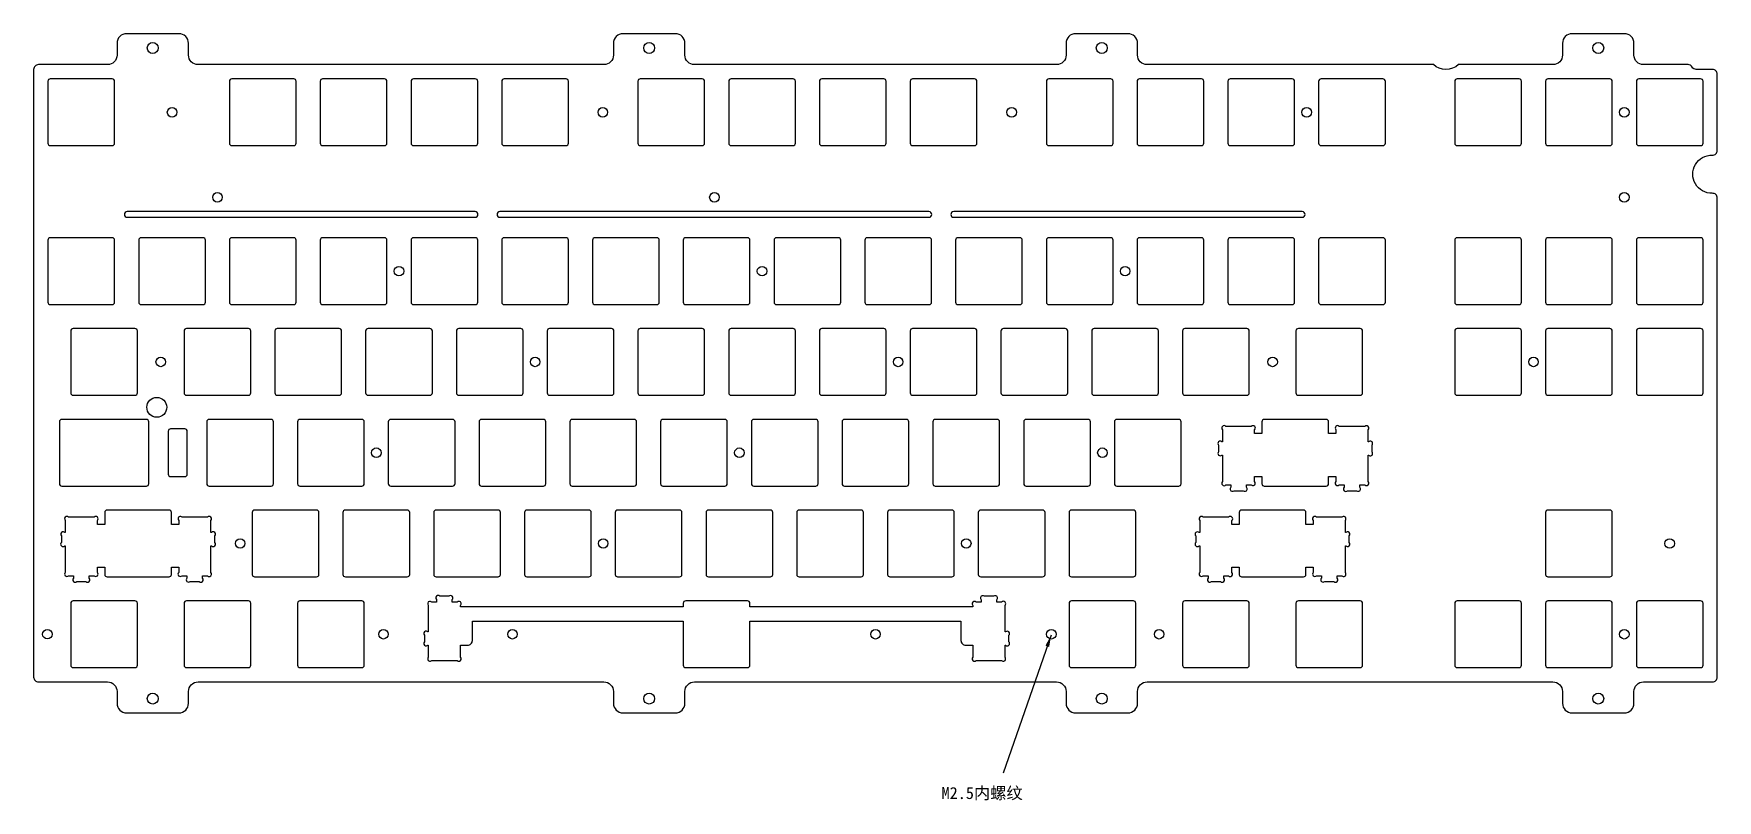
# Model space of a CAD drawing. Header units: millimetres. Extents: x 93 to 447, y 57 to 218.
import ezdxf

# ---------------------------------------------------------------- set-up
doc = ezdxf.new("R2010")
doc.units = ezdxf.units.MM
doc.styles.get("Standard").update_dxf_attribs({"font": 'arial.ttf'})
doc.dimstyles.new('ISO-25', dxfattribs={"dimtxt": 2.5, "dimasz": 2.5, "dimexe": 1.25, "dimexo": 0.625, "dimtad": 1, "dimtxsty": 'Standard', "dimcen": 2.5, "dimadec": 0, "dimazin": 0, "dimtfac": 1, "dimtmove": 0, "dimatfit": 3, "dimfxl": 1, "dimarcsym": 0})

msp = doc.modelspace()

# ---------------------------------------------------------------- linework, layer by layer
msp.add_lwpolyline([(386.98, 211.12), (326.89, 211.12, -0.414214), (324.89, 213.12), (324.89, 215.62, 0.414214), (322.89, 217.62), (311.89, 217.62, 0.414214), (309.89, 215.62), (309.89, 213.12, -0.414214), (307.89, 211.12), (231.89, 211.12, -0.414214), (229.89, 213.12), (229.89, 215.62, 0.414214), (227.89, 217.62), (216.89, 217.62, 0.414214), (214.89, 215.62), (214.89, 213.12, -0.414214), (212.89, 211.12), (127.7, 211.12, -0.414214), (125.7, 213.12), (125.7, 215.62, 0.414214), (123.7, 217.62), (112.7, 217.62, 0.414214), (110.7, 215.62), (110.7, 213.12, -0.414214), (108.7, 211.12), (94.2, 211.12, 0.414214), (93.2, 210.12), (93.2, 82.58, 0.414214), (94.2, 81.58), (108.7, 81.58, -0.414214), (110.7, 79.58), (110.7, 77.08, 0.414214), (112.7, 75.08), (123.7, 75.08, 0.414214), (125.7, 77.08), (125.7, 79.58, -0.414214), (127.7, 81.58), (212.89, 81.58, -0.414214), (214.89, 79.58), (214.89, 77.08, 0.414214), (216.89, 75.08), (227.89, 75.08, 0.414214), (229.89, 77.08), (229.89, 79.58, -0.414214), (231.89, 81.58), (307.89, 81.58, -0.414214), (309.89, 79.58), (309.89, 77.08, 0.414214), (311.89, 75.08), (322.89, 75.08, 0.414214), (324.89, 77.08), (324.89, 79.58, -0.414214), (326.89, 81.58), (412.08, 81.58, -0.414214), (414.08, 79.58), (414.08, 77.08, 0.414214), (416.08, 75.08), (427.08, 75.08, 0.414214), (429.08, 77.08), (429.08, 79.58, -0.414214), (431.08, 81.58), (445.58, 81.58, 0.414214), (446.58, 82.58), (446.58, 183.14, 0.425479), (445.52, 184.12, -1.021052), (445.51, 192.12, 0.435246), (446.58, 193.12), (446.58, 209.12, 0.414214), (445.58, 210.12), (442.16, 210.12, -0.267949), (441.29, 210.62, 0.267949), (440.43, 211.12), (431.08, 211.12, -0.414214), (429.08, 213.12), (429.08, 215.62, 0.414214), (427.08, 217.62), (416.08, 217.62, 0.414214), (414.08, 215.62), (414.08, 213.12, -0.414214), (412.08, 211.12), (392.27, 211.12, -0.377964)], format="xyb", close=True)
at = {"color": 3}
for points in [[(96.2, 207.62), (96.2, 194.62, 0.414214), (96.7, 194.12), (109.7, 194.12, 0.414214), (110.2, 194.62), (110.2, 207.62, 0.414214), (109.7, 208.12), (96.7, 208.12, 0.414214)], [(134.3, 207.62), (134.3, 194.62, 0.414214), (134.8, 194.12), (147.8, 194.12, 0.414214), (148.3, 194.62), (148.3, 207.62, 0.414214), (147.8, 208.12), (134.8, 208.12, 0.414214)], [(153.35, 207.62), (153.35, 194.62, 0.414214), (153.85, 194.12), (166.85, 194.12, 0.414214), (167.35, 194.62), (167.35, 207.62, 0.414214), (166.85, 208.12), (153.85, 208.12, 0.414214)], [(172.4, 207.62), (172.4, 194.62, 0.414214), (172.9, 194.12), (185.9, 194.12, 0.414214), (186.4, 194.62), (186.4, 207.62, 0.414214), (185.9, 208.12), (172.9, 208.12, 0.414214)], [(191.45, 207.62), (191.45, 194.62, 0.414214), (191.95, 194.12), (204.95, 194.12, 0.414214), (205.45, 194.62), (205.45, 207.62, 0.414214), (204.95, 208.12), (191.95, 208.12, 0.414214)], [(220.03, 207.62), (220.03, 194.62, 0.414214), (220.53, 194.12), (233.53, 194.12, 0.414214), (234.03, 194.62), (234.03, 207.62, 0.414214), (233.53, 208.12), (220.53, 208.12, 0.414214)], [(239.08, 207.62), (239.08, 194.62, 0.414214), (239.58, 194.12), (252.58, 194.12, 0.414214), (253.08, 194.62), (253.08, 207.62, 0.414214), (252.58, 208.12), (239.58, 208.12, 0.414214)], [(258.13, 207.62), (258.13, 194.62, 0.414214), (258.63, 194.12), (271.63, 194.12, 0.414214), (272.13, 194.62), (272.13, 207.62, 0.414214), (271.63, 208.12), (258.63, 208.12, 0.414214)], [(277.18, 207.62), (277.18, 194.62, 0.414214), (277.68, 194.12), (290.68, 194.12, 0.414214), (291.18, 194.62), (291.18, 207.62, 0.414214), (290.68, 208.12), (277.68, 208.12, 0.414214)], [(305.75, 207.62), (305.75, 194.62, 0.414214), (306.25, 194.12), (319.25, 194.12, 0.414214), (319.75, 194.62), (319.75, 207.62, 0.414214), (319.25, 208.12), (306.25, 208.12, 0.414214)], [(324.8, 207.62), (324.8, 194.62, 0.414214), (325.3, 194.12), (338.3, 194.12, 0.414214), (338.8, 194.62), (338.8, 207.62, 0.414214), (338.3, 208.12), (325.3, 208.12, 0.414214)], [(343.85, 207.62), (343.85, 194.62, 0.414214), (344.35, 194.12), (357.35, 194.12, 0.414214), (357.85, 194.62), (357.85, 207.62, 0.414214), (357.35, 208.12), (344.35, 208.12, 0.414214)], [(362.9, 207.62), (362.9, 194.62, 0.414214), (363.4, 194.12), (376.4, 194.12, 0.414214), (376.9, 194.62), (376.9, 207.62, 0.414214), (376.4, 208.12), (363.4, 208.12, 0.414214)], [(391.48, 207.62), (391.48, 194.62, 0.414214), (391.98, 194.12), (404.98, 194.12, 0.414214), (405.48, 194.62), (405.48, 207.62, 0.414214), (404.98, 208.12), (391.98, 208.12, 0.414214)], [(410.53, 207.62), (410.53, 194.62, 0.414214), (411.03, 194.12), (424.03, 194.12, 0.414214), (424.53, 194.62), (424.53, 207.62, 0.414214), (424.03, 208.12), (411.03, 208.12, 0.414214)], [(429.58, 207.62), (429.58, 194.62, 0.414214), (430.08, 194.12), (443.08, 194.12, 0.414214), (443.58, 194.62), (443.58, 207.62, 0.414214), (443.08, 208.12), (430.08, 208.12, 0.414214)], [(185.85, 179.08, 1), (185.85, 180.28), (112.85, 180.28, 1), (112.85, 179.08)], [(281.1, 179.08, 1), (281.1, 180.28), (191.05, 180.28, 1), (191.05, 179.08)], [(359.46, 179.08, 1), (359.46, 180.28), (286.3, 180.28, 1), (286.3, 179.08)], [(96.2, 174.28), (96.2, 161.28, 0.414214), (96.7, 160.78), (109.7, 160.78, 0.414214), (110.2, 161.28), (110.2, 174.28, 0.414214), (109.7, 174.78), (96.7, 174.78, 0.414214)], [(115.25, 174.28), (115.25, 161.28, 0.414214), (115.75, 160.78), (128.75, 160.78, 0.414214), (129.25, 161.28), (129.25, 174.28, 0.414214), (128.75, 174.78), (115.75, 174.78, 0.414214)], [(134.3, 174.28), (134.3, 161.28, 0.414214), (134.8, 160.78), (147.8, 160.78, 0.414214), (148.3, 161.28), (148.3, 174.28, 0.414214), (147.8, 174.78), (134.8, 174.78, 0.414214)], [(153.35, 174.28), (153.35, 161.28, 0.414214), (153.85, 160.78), (166.85, 160.78, 0.414214), (167.35, 161.28), (167.35, 174.28, 0.414214), (166.85, 174.78), (153.85, 174.78, 0.414214)], [(172.4, 174.28), (172.4, 161.28, 0.414214), (172.9, 160.78), (185.9, 160.78, 0.414214), (186.4, 161.28), (186.4, 174.28, 0.414214), (185.9, 174.78), (172.9, 174.78, 0.414214)], [(191.45, 174.28), (191.45, 161.28, 0.414214), (191.95, 160.78), (204.95, 160.78, 0.414214), (205.45, 161.28), (205.45, 174.28, 0.414214), (204.95, 174.78), (191.95, 174.78, 0.414214)], [(210.5, 174.28), (210.5, 161.28, 0.414214), (211, 160.78), (224, 160.78, 0.414214), (224.5, 161.28), (224.5, 174.28, 0.414214), (224, 174.78), (211, 174.78, 0.414214)], [(229.55, 174.28), (229.55, 161.28, 0.414214), (230.05, 160.78), (243.05, 160.78, 0.414214), (243.55, 161.28), (243.55, 174.28, 0.414214), (243.05, 174.78), (230.05, 174.78, 0.414214)], [(248.6, 174.28), (248.6, 161.28, 0.414214), (249.1, 160.78), (262.1, 160.78, 0.414214), (262.6, 161.28), (262.6, 174.28, 0.414214), (262.1, 174.78), (249.1, 174.78, 0.414214)], [(267.65, 174.28), (267.65, 161.28, 0.414214), (268.15, 160.78), (281.15, 160.78, 0.414214), (281.65, 161.28), (281.65, 174.28, 0.414214), (281.15, 174.78), (268.15, 174.78, 0.414214)], [(286.7, 174.28), (286.7, 161.28, 0.414214), (287.2, 160.78), (300.2, 160.78, 0.414214), (300.7, 161.28), (300.7, 174.28, 0.414214), (300.2, 174.78), (287.2, 174.78, 0.414214)], [(305.75, 174.28), (305.75, 161.28, 0.414214), (306.25, 160.78), (319.25, 160.78, 0.414214), (319.75, 161.28), (319.75, 174.28, 0.414214), (319.25, 174.78), (306.25, 174.78, 0.414214)], [(324.8, 174.28), (324.8, 161.28, 0.414214), (325.3, 160.78), (338.3, 160.78, 0.414214), (338.8, 161.28), (338.8, 174.28, 0.414214), (338.3, 174.78), (325.3, 174.78, 0.414214)], [(343.85, 174.28), (343.85, 161.28, 0.414214), (344.35, 160.78), (357.35, 160.78, 0.414214), (357.85, 161.28), (357.85, 174.28, 0.414214), (357.35, 174.78), (344.35, 174.78, 0.414214)], [(362.9, 174.28), (362.9, 161.28, 0.414214), (363.4, 160.78), (376.4, 160.78, 0.414214), (376.9, 161.28), (376.9, 174.28, 0.414214), (376.4, 174.78), (363.4, 174.78, 0.414214)], [(391.48, 174.28), (391.48, 161.28, 0.414214), (391.98, 160.78), (404.98, 160.78, 0.414214), (405.48, 161.28), (405.48, 174.28, 0.414214), (404.98, 174.78), (391.98, 174.78, 0.414214)], [(410.53, 174.28), (410.53, 161.28, 0.414214), (411.03, 160.78), (424.03, 160.78, 0.414214), (424.53, 161.28), (424.53, 174.28, 0.414214), (424.03, 174.78), (411.03, 174.78, 0.414214)], [(429.58, 174.28), (429.58, 161.28, 0.414214), (430.08, 160.78), (443.08, 160.78, 0.414214), (443.58, 161.28), (443.58, 174.28, 0.414214), (443.08, 174.78), (430.08, 174.78, 0.414214)], [(100.97, 155.23), (100.97, 142.23, 0.414214), (101.47, 141.73), (114.47, 141.73, 0.414214), (114.97, 142.23), (114.97, 155.23, 0.414214), (114.47, 155.73), (101.47, 155.73, 0.414214)], [(124.78, 155.23), (124.78, 142.23, 0.414214), (125.28, 141.73), (138.28, 141.73, 0.414214), (138.78, 142.23), (138.78, 155.23, 0.414214), (138.28, 155.73), (125.28, 155.73, 0.414214)], [(143.83, 155.23), (143.83, 142.23, 0.414214), (144.33, 141.73), (157.33, 141.73, 0.414214), (157.83, 142.23), (157.83, 155.23, 0.414214), (157.33, 155.73), (144.33, 155.73, 0.414214)], [(162.88, 155.23), (162.88, 142.23, 0.414214), (163.38, 141.73), (176.38, 141.73, 0.414214), (176.88, 142.23), (176.88, 155.23, 0.414214), (176.38, 155.73), (163.38, 155.73, 0.414214)], [(181.93, 155.23), (181.93, 142.23, 0.414214), (182.43, 141.73), (195.43, 141.73, 0.414214), (195.93, 142.23), (195.93, 155.23, 0.414214), (195.43, 155.73), (182.43, 155.73, 0.414214)], [(200.98, 155.23), (200.98, 142.23, 0.414214), (201.48, 141.73), (214.48, 141.73, 0.414214), (214.98, 142.23), (214.98, 155.23, 0.414214), (214.48, 155.73), (201.48, 155.73, 0.414214)], [(220.03, 155.23), (220.03, 142.23, 0.414214), (220.53, 141.73), (233.53, 141.73, 0.414214), (234.03, 142.23), (234.03, 155.23, 0.414214), (233.53, 155.73), (220.53, 155.73, 0.414214)], [(239.08, 155.23), (239.08, 142.23, 0.414214), (239.58, 141.73), (252.58, 141.73, 0.414214), (253.08, 142.23), (253.08, 155.23, 0.414214), (252.58, 155.73), (239.58, 155.73, 0.414214)], [(258.13, 155.23), (258.13, 142.23, 0.414214), (258.63, 141.73), (271.63, 141.73, 0.414214), (272.13, 142.23), (272.13, 155.23, 0.414214), (271.63, 155.73), (258.63, 155.73, 0.414214)], [(277.18, 155.23), (277.18, 142.23, 0.414214), (277.68, 141.73), (290.68, 141.73, 0.414214), (291.18, 142.23), (291.18, 155.23, 0.414214), (290.68, 155.73), (277.68, 155.73, 0.414214)], [(296.23, 155.23), (296.23, 142.23, 0.414214), (296.73, 141.73), (309.73, 141.73, 0.414214), (310.23, 142.23), (310.23, 155.23, 0.414214), (309.73, 155.73), (296.73, 155.73, 0.414214)], [(315.28, 155.23), (315.28, 142.23, 0.414214), (315.78, 141.73), (328.78, 141.73, 0.414214), (329.28, 142.23), (329.28, 155.23, 0.414214), (328.78, 155.73), (315.78, 155.73, 0.414214)], [(334.33, 155.23), (334.33, 142.23, 0.414214), (334.83, 141.73), (347.83, 141.73, 0.414214), (348.33, 142.23), (348.33, 155.23, 0.414214), (347.83, 155.73), (334.83, 155.73, 0.414214)], [(358.14, 155.23), (358.14, 142.23, 0.414214), (358.64, 141.73), (371.64, 141.73, 0.414214), (372.14, 142.23), (372.14, 155.23, 0.414214), (371.64, 155.73), (358.64, 155.73, 0.414214)], [(391.48, 155.23), (391.48, 142.23, 0.414214), (391.98, 141.73), (404.98, 141.73, 0.414214), (405.48, 142.23), (405.48, 155.23, 0.414214), (404.98, 155.73), (391.98, 155.73, 0.414214)], [(410.53, 155.23), (410.53, 142.23, 0.414214), (411.03, 141.73), (424.03, 141.73, 0.414214), (424.53, 142.23), (424.53, 155.23, 0.414214), (424.03, 155.73), (411.03, 155.73, 0.414214)], [(429.58, 155.23), (429.58, 142.23, 0.414214), (430.08, 141.73), (443.08, 141.73, 0.414214), (443.58, 142.23), (443.58, 155.23, 0.414214), (443.08, 155.73), (430.08, 155.73, 0.414214)], [(98.59, 123.18, 0.414214), (99.09, 122.68), (116.85, 122.68, 0.414214), (117.35, 123.18), (117.35, 136.18, 0.414214), (116.85, 136.68), (99.09, 136.68, 0.414214), (98.59, 136.18)], [(121.94, 124.68), (124.94, 124.68, 0.414214), (125.44, 125.18), (125.44, 134.18, 0.414214), (124.94, 134.68), (121.94, 134.68, 0.414214), (121.44, 134.18), (121.44, 125.18, 0.414214)], [(129.54, 136.18), (129.54, 123.18, 0.414214), (130.04, 122.68), (143.04, 122.68, 0.414214), (143.54, 123.18), (143.54, 136.18, 0.414214), (143.04, 136.68), (130.04, 136.68, 0.414214)], [(148.59, 136.18), (148.59, 123.18, 0.414214), (149.09, 122.68), (162.09, 122.68, 0.414214), (162.59, 123.18), (162.59, 136.18, 0.414214), (162.09, 136.68), (149.09, 136.68, 0.414214)], [(167.64, 136.18), (167.64, 123.18, 0.414214), (168.14, 122.68), (181.14, 122.68, 0.414214), (181.64, 123.18), (181.64, 136.18, 0.414214), (181.14, 136.68), (168.14, 136.68, 0.414214)], [(186.69, 136.18), (186.69, 123.18, 0.414214), (187.19, 122.68), (200.19, 122.68, 0.414214), (200.69, 123.18), (200.69, 136.18, 0.414214), (200.19, 136.68), (187.19, 136.68, 0.414214)], [(205.74, 136.18), (205.74, 123.18, 0.414214), (206.24, 122.68), (219.24, 122.68, 0.414214), (219.74, 123.18), (219.74, 136.18, 0.414214), (219.24, 136.68), (206.24, 136.68, 0.414214)], [(224.79, 136.18), (224.79, 123.18, 0.414214), (225.29, 122.68), (238.29, 122.68, 0.414214), (238.79, 123.18), (238.79, 136.18, 0.414214), (238.29, 136.68), (225.29, 136.68, 0.414214)], [(243.84, 136.18), (243.84, 123.18, 0.414214), (244.34, 122.68), (257.34, 122.68, 0.414214), (257.84, 123.18), (257.84, 136.18, 0.414214), (257.34, 136.68), (244.34, 136.68, 0.414214)], [(262.89, 136.18), (262.89, 123.18, 0.414214), (263.39, 122.68), (276.39, 122.68, 0.414214), (276.89, 123.18), (276.89, 136.18, 0.414214), (276.39, 136.68), (263.39, 136.68, 0.414214)], [(281.94, 136.18), (281.94, 123.18, 0.414214), (282.44, 122.68), (295.44, 122.68, 0.414214), (295.94, 123.18), (295.94, 136.18, 0.414214), (295.44, 136.68), (282.44, 136.68, 0.414214)], [(300.99, 136.18), (300.99, 123.18, 0.414214), (301.49, 122.68), (314.49, 122.68, 0.414214), (314.99, 123.18), (314.99, 136.18, 0.414214), (314.49, 136.68), (301.49, 136.68, 0.414214)], [(320.04, 136.18), (320.04, 123.18, 0.414214), (320.54, 122.68), (333.54, 122.68, 0.414214), (334.04, 123.18), (334.04, 136.18, 0.414214), (333.54, 136.68), (320.54, 136.68, 0.414214)], [(366.52, 123.62, 1), (367.23, 122.91), (368.25, 122.91), (368.25, 122.42, 1), (368.95, 121.71), (370.84, 121.71, 1.000141), (371.55, 122.42), (371.55, 122.91), (372.57, 122.91, 1.000141), (373.27, 123.62), (373.27, 129.18), (373.39, 129.18, 1.000099), (374.1, 129.89), (374.1, 131.27, 1.000099), (373.39, 131.98), (373.27, 131.98), (373.27, 134.5, 1.000141), (372.57, 135.21), (367.23, 135.21, 1), (366.52, 134.5), (366.52, 133.68), (365, 133.68), (365, 136.18, 0.414214), (364.5, 136.68), (351.5, 136.68, 0.414214), (351, 136.18), (351, 133.68), (349.47, 133.68), (349.47, 134.5, 1), (348.77, 135.21), (343.43, 135.21, 1), (342.72, 134.5), (342.72, 131.98), (342.6, 131.98, 1), (341.9, 131.27), (341.9, 129.89, 1), (342.6, 129.18), (342.72, 129.18), (342.72, 123.62, 1), (343.43, 122.91), (344.45, 122.91), (344.45, 122.42, 1), (345.16, 121.71), (347.04, 121.71, 1.000141), (347.75, 122.42), (347.75, 122.91), (348.77, 122.91, 1), (349.47, 123.62), (349.47, 124.68), (351, 124.68), (351, 123.18, 0.414214), (351.5, 122.68), (364.5, 122.68, 0.414214), (365, 123.18), (365, 124.68), (366.52, 124.68)], [(123.64, 104.57, 1), (124.34, 103.86), (125.36, 103.86), (125.36, 103.37, 1), (126.07, 102.66), (127.95, 102.66, 1.000141), (128.66, 103.37), (128.66, 103.86), (129.68, 103.86, 1.000141), (130.38, 104.57), (130.38, 110.13), (130.5, 110.13, 1.000099), (131.21, 110.84), (131.21, 112.22, 1.000099), (130.5, 112.93), (130.38, 112.93), (130.38, 115.45, 1.000141), (129.68, 116.16), (124.34, 116.16, 1), (123.64, 115.45), (123.64, 114.63), (122.11, 114.63), (122.11, 117.13, 0.414214), (121.61, 117.63), (108.61, 117.63, 0.414214), (108.11, 117.13), (108.11, 114.63), (106.58, 114.63), (106.58, 115.45, 1), (105.88, 116.16), (100.54, 116.16, 1), (99.84, 115.45), (99.84, 112.93), (99.72, 112.93, 1), (99.01, 112.22), (99.01, 110.84, 1), (99.72, 110.13), (99.84, 110.13), (99.84, 104.57, 1), (100.54, 103.86), (101.56, 103.86), (101.56, 103.37, 1), (102.27, 102.66), (104.15, 102.66, 1.000141), (104.86, 103.37), (104.86, 103.86), (105.88, 103.86, 1), (106.58, 104.57), (106.58, 105.63), (108.11, 105.63), (108.11, 104.13, 0.414214), (108.61, 103.63), (121.61, 103.63, 0.414214), (122.11, 104.13), (122.11, 105.63), (123.64, 105.63)], [(139.07, 117.13), (139.07, 104.13, 0.414214), (139.57, 103.63), (152.57, 103.63, 0.414214), (153.07, 104.13), (153.07, 117.13, 0.414214), (152.57, 117.63), (139.57, 117.63, 0.414214)], [(158.12, 117.13), (158.12, 104.13, 0.414214), (158.62, 103.63), (171.62, 103.63, 0.414214), (172.12, 104.13), (172.12, 117.13, 0.414214), (171.62, 117.63), (158.62, 117.63, 0.414214)], [(177.17, 117.13), (177.17, 104.13, 0.414214), (177.67, 103.63), (190.67, 103.63, 0.414214), (191.17, 104.13), (191.17, 117.13, 0.414214), (190.67, 117.63), (177.67, 117.63, 0.414214)], [(196.22, 117.13), (196.22, 104.13, 0.414214), (196.72, 103.63), (209.72, 103.63, 0.414214), (210.22, 104.13), (210.22, 117.13, 0.414214), (209.72, 117.63), (196.72, 117.63, 0.414214)], [(215.27, 117.13), (215.27, 104.13, 0.414214), (215.77, 103.63), (228.77, 103.63, 0.414214), (229.27, 104.13), (229.27, 117.13, 0.414214), (228.77, 117.63), (215.77, 117.63, 0.414214)], [(234.32, 117.13), (234.32, 104.13, 0.414214), (234.82, 103.63), (247.82, 103.63, 0.414214), (248.32, 104.13), (248.32, 117.13, 0.414214), (247.82, 117.63), (234.82, 117.63, 0.414214)], [(253.37, 117.13), (253.37, 104.13, 0.414214), (253.87, 103.63), (266.87, 103.63, 0.414214), (267.37, 104.13), (267.37, 117.13, 0.414214), (266.87, 117.63), (253.87, 117.63, 0.414214)], [(272.42, 117.13), (272.42, 104.13, 0.414214), (272.92, 103.63), (285.92, 103.63, 0.414214), (286.42, 104.13), (286.42, 117.13, 0.414214), (285.92, 117.63), (272.92, 117.63, 0.414214)], [(291.47, 117.13), (291.47, 104.13, 0.414214), (291.97, 103.63), (304.97, 103.63, 0.414214), (305.47, 104.13), (305.47, 117.13, 0.414214), (304.97, 117.63), (291.97, 117.63, 0.414214)], [(310.52, 117.13), (310.52, 104.13, 0.414214), (311.02, 103.63), (324.02, 103.63, 0.414214), (324.52, 104.13), (324.52, 117.13, 0.414214), (324.02, 117.63), (311.02, 117.63, 0.414214)], [(361.76, 104.57, 1), (362.47, 103.86), (363.48, 103.86), (363.48, 103.37, 1), (364.19, 102.66), (366.08, 102.66, 1.000141), (366.78, 103.37), (366.78, 103.86), (367.8, 103.86, 1.000141), (368.51, 104.57), (368.51, 110.13), (368.63, 110.13, 1.000099), (369.34, 110.84), (369.34, 112.22, 1.000099), (368.63, 112.93), (368.51, 112.93), (368.51, 115.45, 1.000141), (367.8, 116.16), (362.47, 116.16, 1), (361.76, 115.45), (361.76, 114.63), (360.23, 114.63), (360.23, 117.13, 0.414214), (359.73, 117.63), (346.74, 117.63, 0.414214), (346.24, 117.13), (346.24, 114.63), (344.71, 114.63), (344.71, 115.45, 1), (344, 116.16), (338.67, 116.16, 1), (337.96, 115.45), (337.96, 112.93), (337.84, 112.93, 1), (337.13, 112.22), (337.13, 110.84, 1), (337.84, 110.13), (337.96, 110.13), (337.96, 104.57, 1), (338.67, 103.86), (339.69, 103.86), (339.69, 103.37, 1), (340.39, 102.66), (342.28, 102.66, 1.000141), (342.98, 103.37), (342.98, 103.86), (344, 103.86, 1), (344.71, 104.57), (344.71, 105.63), (346.24, 105.63), (346.24, 104.13, 0.414214), (346.74, 103.63), (359.73, 103.63, 0.414214), (360.23, 104.13), (360.23, 105.63), (361.76, 105.63)], [(410.53, 117.13), (410.53, 104.13, 0.414214), (411.03, 103.63), (424.03, 103.63, 0.414214), (424.53, 104.13), (424.53, 117.13, 0.414214), (424.03, 117.63), (411.03, 117.63, 0.414214)], [(287.83, 94.35), (287.83, 90.28, 0.414214), (288.83, 89.28), (290.33, 89.28), (290.33, 86.76, 1), (291.04, 86.05), (296.37, 86.05, 1), (297.08, 86.76), (297.08, 89.28), (297.2, 89.28, 1), (297.9, 89.99), (297.9, 91.37, 1), (297.2, 92.08), (297.08, 92.08), (297.08, 97.64, 1), (296.37, 98.35), (295.35, 98.35), (295.35, 98.84, 1), (294.65, 99.55), (292.76, 99.55, 1.000141), (292.05, 98.84), (292.05, 98.35), (291.04, 98.35, 1), (290.33, 97.64), (290.33, 97.35), (243.55, 97.35), (243.55, 98.08, 0.414214), (243.05, 98.58), (230.05, 98.58, 0.414214), (229.55, 98.08), (229.55, 97.35), (182.78, 97.35), (182.78, 97.65, 1), (182.07, 98.35), (181.05, 98.35), (181.05, 98.85, 1), (180.35, 99.55), (178.46, 99.55, 1.000141), (177.75, 98.85), (177.75, 98.35), (176.74, 98.35, 1.000141), (176.03, 97.65), (176.03, 92.08), (175.91, 92.08, 1.000099), (175.2, 91.38), (175.2, 89.99, 1.000099), (175.91, 89.28), (176.03, 89.28), (176.03, 86.76, 1.000141), (176.74, 86.05), (182.07, 86.05, 1), (182.78, 86.76), (182.78, 89.28), (184.28, 89.28, 0.414214), (185.28, 90.28), (185.28, 94.35), (229.55, 94.35), (229.55, 85.08, 0.414214), (230.05, 84.58), (243.05, 84.58, 0.414214), (243.55, 85.08), (243.55, 94.35)], [(114.47, 98.58), (101.47, 98.58, 0.414214), (100.97, 98.08), (100.97, 85.08, 0.414214), (101.47, 84.58), (114.47, 84.58, 0.414214), (114.97, 85.08), (114.97, 98.08, 0.414214)], [(124.78, 98.08), (124.78, 85.08, 0.414214), (125.28, 84.58), (138.28, 84.58, 0.414214), (138.78, 85.08), (138.78, 98.08, 0.414214), (138.28, 98.58), (125.28, 98.58, 0.414214)], [(148.59, 98.08), (148.59, 85.08, 0.414214), (149.09, 84.58), (162.09, 84.58, 0.414214), (162.59, 85.08), (162.59, 98.08, 0.414214), (162.09, 98.58), (149.09, 98.58, 0.414214)], [(310.52, 98.08), (310.52, 85.08, 0.414214), (311.02, 84.58), (324.02, 84.58, 0.414214), (324.52, 85.08), (324.52, 98.08, 0.414214), (324.02, 98.58), (311.02, 98.58, 0.414214)], [(334.33, 98.08), (334.33, 85.08, 0.414214), (334.83, 84.58), (347.83, 84.58, 0.414214), (348.33, 85.08), (348.33, 98.08, 0.414214), (347.83, 98.58), (334.83, 98.58, 0.414214)], [(358.14, 98.08), (358.14, 85.08, 0.414214), (358.64, 84.58), (371.64, 84.58, 0.414214), (372.14, 85.08), (372.14, 98.08, 0.414214), (371.64, 98.58), (358.64, 98.58, 0.414214)], [(391.48, 98.08), (391.48, 85.08, 0.414214), (391.98, 84.58), (404.98, 84.58, 0.414214), (405.48, 85.08), (405.48, 98.08, 0.414214), (404.98, 98.58), (391.98, 98.58, 0.414214)], [(410.53, 98.08), (410.53, 85.08, 0.414214), (411.03, 84.58), (424.03, 84.58, 0.414214), (424.53, 85.08), (424.53, 98.08, 0.414214), (424.03, 98.58), (411.03, 98.58, 0.414214)], [(429.58, 98.08), (429.58, 85.08, 0.414214), (430.08, 84.58), (443.08, 84.58, 0.414214), (443.58, 85.08), (443.58, 98.08, 0.414214), (443.08, 98.58), (430.08, 98.58, 0.414214)]]:
    msp.add_lwpolyline(points, format="xyb", close=True, dxfattribs=at)
for centre, radius in [((118.2, 214.62), 1.15), ((222.39, 214.62), 1.15), ((317.39, 214.62), 1.15), ((421.58, 214.62), 1.15), ((119.04, 139.21), 2.09), ((118.2, 78.08), 1.15), ((222.39, 78.08), 1.15), ((317.39, 78.08), 1.15), ((421.58, 78.08), 1.15)]:
    msp.add_circle(centre, radius, dxfattribs=at)
msp.add_circle((118.2, 214.62), 1.15)
at = {"color": 1}
for centre in [(122.25, 201.12), (212.65, 201.12), (298.47, 201.12), (360.38, 201.12), (427.05, 201.12), (131.78, 183.28), (236.08, 183.28), (427.05, 183.28), (169.88, 167.78), (246.08, 167.78), (322.28, 167.78), (119.87, 148.73), (198.45, 148.73), (274.65, 148.73), (353.24, 148.73), (408, 148.73), (165.12, 129.68), (241.32, 129.68), (317.52, 129.68), (136.54, 110.64), (212.74, 110.64), (288.94, 110.64), (436.58, 110.63), (96.08, 91.59), (166.62, 91.58), (193.69, 91.58), (269.89, 91.58), (306.8, 91.58), (329.42, 91.58), (427.05, 91.58)]:
    msp.add_circle(centre, 1, dxfattribs=at)

# ---------------------------------------------------------------- texts
at = {"color": 1, "insert": (283.75, 59.51), "char_height": 2.5, "attachment_point": 1}
msp.add_mtext_dynamic_manual_height_columns('{\\fSimSun|b0|i0|c134|p2;M2.5内螺纹}', width=26.3209, gutter_width=12.5, heights=[0], dxfattribs=at)

# ---------------------------------------------------------------- leaders
at = {"color": 1}
msp.add_leader([(306.77, 91.41), (296.66, 62.46)], dimstyle='ISO-25', override={"dimgap": 0.625, "dimtad": 0}, dxfattribs=at)

doc.saveas('drawing.dxf')
